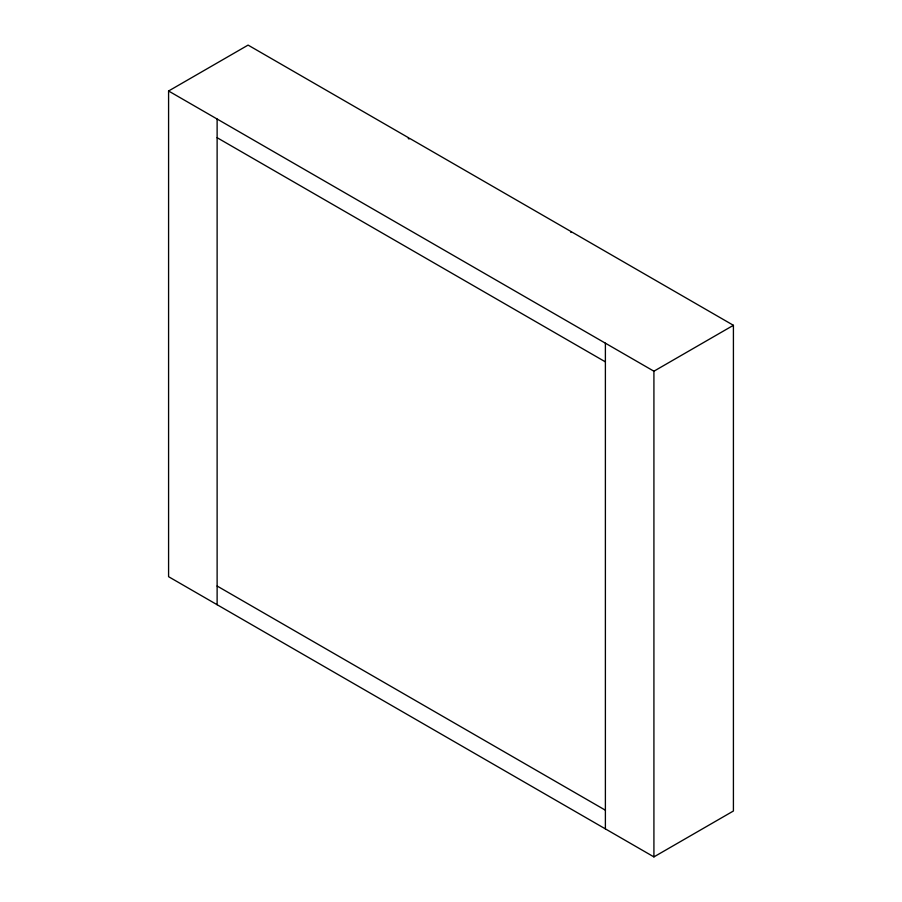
<?xml version="1.0" encoding="UTF-8"?>
<svg xmlns="http://www.w3.org/2000/svg" width="902" height="902" viewBox="0 0 902 902"><rect width="100%" height="100%" fill="white"/><g stroke="black" fill="none" stroke-linecap="round" stroke-linejoin="round"><path stroke-width="1.35" d="M168.584 91.001L248.084 45.1L409.046 138.04L408.245 138.502L409.046 138.964L409.858 138.502L571.642 231.904L570.831 232.366L572.443 232.366L733.416 325.306L733.416 810.999L653.916 856.9L168.584 576.694L168.584 91.001L653.916 371.207L733.416 325.306M217.123 137.702L605.389 361.86M217.123 586.029L605.389 810.199M653.916 371.207L653.916 856.9M605.389 343.177L605.389 828.882M217.123 119.019L217.123 604.712"/></g></svg>
